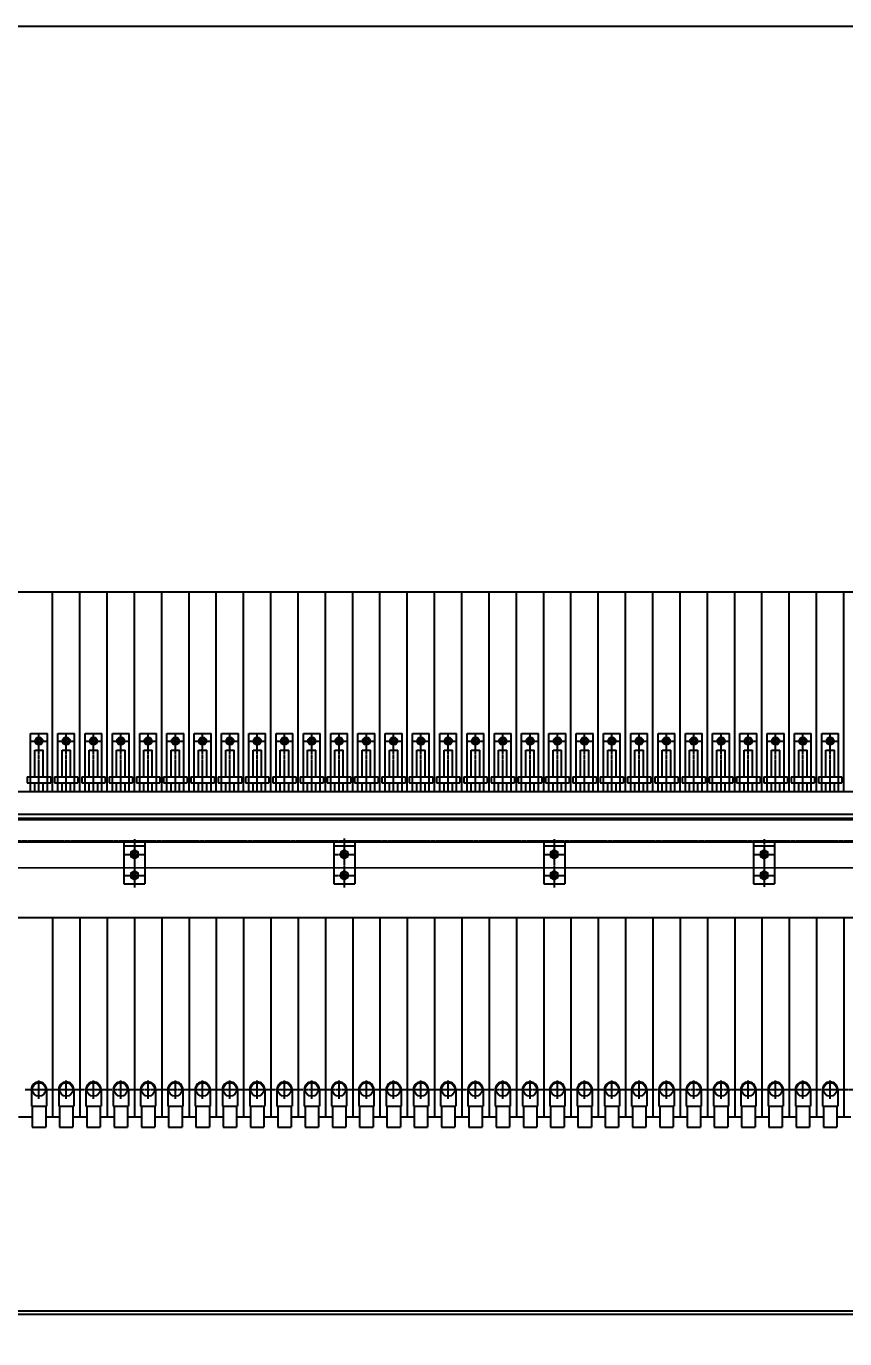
# Model space of a CAD drawing. Header units: millimetres. Extents: x 36943 to 66361, y 17600 to 38376.
# Drawn here: x 45721 to 47671, y 31693 to 34819 of the extents above; entities that cross this region are included whole.
import ezdxf

# ---------------------------------------------------------------- set-up
doc = ezdxf.new("R2010")
doc.units = ezdxf.units.MM
doc.header["$PDMODE"] = 34
doc.linetypes.add('JIS_08_11', pattern=[12.8, 11, -0.6, 0.6, -0.6])
doc.layers.get('0').update_dxf_attribs({"color": 2})
doc.layers.add('1', color=130, linetype='Continuous', lineweight=9)
doc.layers.add('2', color=1, linetype='JIS_08_11', lineweight=25)
doc.styles.get("Standard").update_dxf_attribs({"font": 'gbenor.shx', "bigfont": 'gbcbig.shx'})
doc.dimstyles.new('ISO-25-50', dxfattribs={"dimtxt": 120, "dimasz": 120, "dimexe": 100, "dimexo": 0, "dimgap": 15, "dimtad": 1, "dimdec": 0, "dimdsep": 46, "dimtxsty": 'Standard', "dimcen": 10, "dimadec": 0, "dimazin": 0, "dimtfac": 1, "dimtdec": 0, "dimtmove": 0, "dimatfit": 3, "dimldrblk": 'CLOSEDBLANK', "dimfxl": 1, "dimarcsym": 0})

# ---------------------------------------------------------------- blocks, each defined once
blk = doc.blocks.new('*D27')
at = {"layer": '1', "color": 0, "lineweight": -2}
for p, q in [((43118.8, 32862.9), (43118.8, 27088.3)), ((51583.8, 32674.4), (51583.8, 27088.3)), ((51463.8, 27188.3), (43238.8, 27188.3))]:
    blk.add_line(p, q, dxfattribs=at)
at = {"layer": '1', "color": 0}
for points in [[(43238.8, 27208.3), (43238.8, 27168.3), (43118.8, 27188.3)], [(51463.8, 27208.3), (51463.8, 27168.3), (51583.8, 27188.3)]]:
    blk.add_solid(points, dxfattribs=at)
at = {"layer": 'Defpoints', "color": 0}
for p in [(43118.8, 32862.9), (51583.8, 32674.4), (43118.8, 27188.3)]:
    blk.add_point(p, dxfattribs=at)
at = {"layer": '1', "color": 0, "lineweight": 9, "insert": (47351.3, 27263.3), "char_height": 120, "attachment_point": 5}
blk.add_mtext('8270', dxfattribs=at)
blk = doc.blocks.new('_ClosedBlank')
at = {"color": 0, "linetype": 'ByBlock', "lineweight": -2}
for p, q in [((-1, 0.167), (0, 0)), ((-1, 0.167), (-1, -0.167)), ((0, 0), (-1, -0.167))]:
    blk.add_line(p, q, dxfattribs=at)

msp = doc.modelspace()

# ---------------------------------------------------------------- linework, layer by layer
at = {"color": 2, "linetype": 'ByBlock', "lineweight": -2}
for p, q in [((41887.3, 34819.2), (53765.8, 34819.2)), ((43658.8, 33471.9), (49728.8, 33471.9)), ((45783.8, 32996.9), (45783.8, 33471.9)), ((45848.8, 32996.9), (45848.8, 33471.9)), ((45913.8, 32996.9), (45913.8, 33471.9)), ((45978.8, 32996.9), (45978.8, 33471.9)), ((46043.8, 32996.9), (46043.8, 33471.9)), ((46108.8, 32996.9), (46108.8, 33471.9)), ((46173.8, 32996.9), (46173.8, 33471.9)), ((46238.8, 32996.9), (46238.8, 33471.9)), ((46303.8, 32996.9), (46303.8, 33471.9)), ((46368.8, 32996.9), (46368.8, 33471.9)), ((46433.8, 32996.9), (46433.8, 33471.9)), ((46498.8, 32996.9), (46498.8, 33471.9)), ((46563.8, 32996.9), (46563.8, 33471.9)), ((46628.8, 32996.9), (46628.8, 33471.9)), ((46693.8, 32996.9), (46693.8, 33471.9)), ((46758.8, 32996.9), (46758.8, 33471.9)), ((46823.8, 32996.9), (46823.8, 33471.9)), ((46888.8, 32996.9), (46888.8, 33471.9)), ((46953.8, 32996.9), (46953.8, 33471.9)), ((47018.8, 32996.9), (47018.8, 33471.9)), ((47083.8, 32996.9), (47083.8, 33471.9)), ((47148.8, 32996.9), (47148.8, 33471.9)), ((47213.8, 32996.9), (47213.8, 33471.9)), ((47278.8, 32996.9), (47278.8, 33471.9)), ((47343.8, 32996.9), (47343.8, 33471.9)), ((47408.8, 32996.9), (47408.8, 33471.9)), ((47473.8, 32996.9), (47473.8, 33471.9)), ((47538.8, 32996.9), (47538.8, 33471.9)), ((47603.8, 32996.9), (47603.8, 33471.9)), ((47668.8, 32996.9), (47668.8, 33471.9)), ((45731.3, 33134.9), (45771.3, 33134.9)), ((45731.3, 32996.9), (45731.3, 33134.9)), ((45771.3, 32996.9), (45771.3, 33134.9)), ((45796.3, 33134.9), (45836.3, 33134.9)), ((45796.3, 32996.9), (45796.3, 33134.9)), ((45836.3, 32996.9), (45836.3, 33134.9)), ((45861.3, 33134.9), (45901.3, 33134.9)), ((45861.3, 32996.9), (45861.3, 33134.9)), ((45901.3, 32996.9), (45901.3, 33134.9)), ((45926.3, 33134.9), (45966.3, 33134.9)), ((45926.3, 32996.9), (45926.3, 33134.9)), ((45966.3, 32996.9), (45966.3, 33134.9)), ((45991.3, 33134.9), (46031.3, 33134.9)), ((45991.3, 32996.9), (45991.3, 33134.9)), ((46031.3, 32996.9), (46031.3, 33134.9)), ((46056.3, 33134.9), (46096.3, 33134.9)), ((46056.3, 32996.9), (46056.3, 33134.9)), ((46096.3, 32996.9), (46096.3, 33134.9)), ((46121.3, 33134.9), (46161.3, 33134.9)), ((46121.3, 32996.9), (46121.3, 33134.9)), ((46161.3, 32996.9), (46161.3, 33134.9)), ((46186.3, 33134.9), (46226.3, 33134.9)), ((46186.3, 32996.9), (46186.3, 33134.9)), ((46226.3, 32996.9), (46226.3, 33134.9)), ((46251.3, 33134.9), (46291.3, 33134.9)), ((46251.3, 32996.9), (46251.3, 33134.9)), ((46291.3, 32996.9), (46291.3, 33134.9)), ((46316.3, 33134.9), (46356.3, 33134.9)), ((46316.3, 32996.9), (46316.3, 33134.9)), ((46356.3, 32996.9), (46356.3, 33134.9)), ((46381.3, 33134.9), (46421.3, 33134.9)), ((46381.3, 32996.9), (46381.3, 33134.9)), ((46421.3, 32996.9), (46421.3, 33134.9)), ((46446.3, 33134.9), (46486.3, 33134.9)), ((46446.3, 32996.9), (46446.3, 33134.9)), ((46486.3, 32996.9), (46486.3, 33134.9)), ((46511.3, 33134.9), (46551.3, 33134.9)), ((46511.3, 32996.9), (46511.3, 33134.9)), ((46551.3, 32996.9), (46551.3, 33134.9)), ((46576.3, 33134.9), (46616.3, 33134.9)), ((46576.3, 32996.9), (46576.3, 33134.9)), ((46616.3, 32996.9), (46616.3, 33134.9)), ((46641.3, 33134.9), (46681.3, 33134.9)), ((46641.3, 32996.9), (46641.3, 33134.9)), ((46681.3, 32996.9), (46681.3, 33134.9)), ((46706.3, 33134.9), (46746.3, 33134.9)), ((46706.3, 32996.9), (46706.3, 33134.9)), ((46746.3, 32996.9), (46746.3, 33134.9)), ((46771.3, 33134.9), (46811.3, 33134.9)), ((46771.3, 32996.9), (46771.3, 33134.9)), ((46811.3, 32996.9), (46811.3, 33134.9)), ((46836.3, 33134.9), (46876.3, 33134.9)), ((46836.3, 32996.9), (46836.3, 33134.9)), ((46876.3, 32996.9), (46876.3, 33134.9)), ((46901.3, 33134.9), (46941.3, 33134.9)), ((46901.3, 32996.9), (46901.3, 33134.9)), ((46941.3, 32996.9), (46941.3, 33134.9)), ((46966.3, 33134.9), (47006.3, 33134.9)), ((46966.3, 32996.9), (46966.3, 33134.9)), ((47006.3, 32996.9), (47006.3, 33134.9)), ((47031.3, 33134.9), (47071.3, 33134.9)), ((47031.3, 32996.9), (47031.3, 33134.9)), ((47071.3, 32996.9), (47071.3, 33134.9)), ((47096.3, 33134.9), (47136.3, 33134.9)), ((47096.3, 32996.9), (47096.3, 33134.9)), ((47136.3, 32996.9), (47136.3, 33134.9)), ((47161.3, 33134.9), (47201.3, 33134.9)), ((47161.3, 32996.9), (47161.3, 33134.9)), ((47201.3, 32996.9), (47201.3, 33134.9)), ((47226.3, 33134.9), (47266.3, 33134.9)), ((47226.3, 32996.9), (47226.3, 33134.9)), ((47266.3, 32996.9), (47266.3, 33134.9)), ((47291.3, 33134.9), (47331.3, 33134.9)), ((47291.3, 32996.9), (47291.3, 33134.9)), ((47331.3, 32996.9), (47331.3, 33134.9)), ((47356.3, 33134.9), (47396.3, 33134.9)), ((47356.3, 32996.9), (47356.3, 33134.9)), ((47396.3, 32996.9), (47396.3, 33134.9)), ((47421.3, 33134.9), (47461.3, 33134.9)), ((47421.3, 32996.9), (47421.3, 33134.9)), ((47461.3, 32996.9), (47461.3, 33134.9)), ((47486.3, 33134.9), (47526.3, 33134.9)), ((47486.3, 32996.9), (47486.3, 33134.9)), ((47526.3, 32996.9), (47526.3, 33134.9)), ((47551.3, 33134.9), (47591.3, 33134.9)), ((47551.3, 32996.9), (47551.3, 33134.9)), ((47591.3, 32996.9), (47591.3, 33134.9)), ((47616.3, 33134.9), (47656.3, 33134.9)), ((47616.3, 32996.9), (47616.3, 33134.9)), ((47656.3, 32996.9), (47656.3, 33134.9)), ((45741.3, 33094.9), (45761.3, 33094.9)), ((45741.3, 33031.9), (45741.3, 33094.9)), ((45761.3, 33031.9), (45761.3, 33094.9)), ((45806.3, 33094.9), (45826.3, 33094.9)), ((45806.3, 33031.9), (45806.3, 33094.9)), ((45826.3, 33031.9), (45826.3, 33094.9)), ((45871.3, 33094.9), (45891.3, 33094.9)), ((45871.3, 33031.9), (45871.3, 33094.9)), ((45891.3, 33031.9), (45891.3, 33094.9)), ((45936.3, 33094.9), (45956.3, 33094.9)), ((45936.3, 33031.9), (45936.3, 33094.9)), ((45956.3, 33031.9), (45956.3, 33094.9)), ((46001.3, 33094.9), (46021.3, 33094.9)), ((46001.3, 33031.9), (46001.3, 33094.9)), ((46021.3, 33031.9), (46021.3, 33094.9)), ((46066.3, 33094.9), (46086.3, 33094.9)), ((46066.3, 33031.9), (46066.3, 33094.9)), ((46086.3, 33031.9), (46086.3, 33094.9)), ((46131.3, 33094.9), (46151.3, 33094.9)), ((46131.3, 33031.9), (46131.3, 33094.9)), ((46151.3, 33031.9), (46151.3, 33094.9)), ((46196.3, 33094.9), (46216.3, 33094.9)), ((46196.3, 33031.9), (46196.3, 33094.9)), ((46216.3, 33031.9), (46216.3, 33094.9)), ((46261.3, 33094.9), (46281.3, 33094.9)), ((46261.3, 33031.9), (46261.3, 33094.9)), ((46281.3, 33031.9), (46281.3, 33094.9)), ((46326.3, 33094.9), (46346.3, 33094.9)), ((46326.3, 33031.9), (46326.3, 33094.9)), ((46346.3, 33031.9), (46346.3, 33094.9)), ((46391.3, 33094.9), (46411.3, 33094.9)), ((46391.3, 33031.9), (46391.3, 33094.9)), ((46411.3, 33031.9), (46411.3, 33094.9)), ((46456.3, 33094.9), (46476.3, 33094.9)), ((46456.3, 33031.9), (46456.3, 33094.9)), ((46476.3, 33031.9), (46476.3, 33094.9)), ((46521.3, 33094.9), (46541.3, 33094.9)), ((46521.3, 33031.9), (46521.3, 33094.9)), ((46541.3, 33031.9), (46541.3, 33094.9)), ((46586.3, 33094.9), (46606.3, 33094.9)), ((46586.3, 33031.9), (46586.3, 33094.9)), ((46606.3, 33031.9), (46606.3, 33094.9)), ((46651.3, 33094.9), (46671.3, 33094.9)), ((46651.3, 33031.9), (46651.3, 33094.9)), ((46671.3, 33031.9), (46671.3, 33094.9)), ((46716.3, 33094.9), (46736.3, 33094.9)), ((46716.3, 33031.9), (46716.3, 33094.9)), ((46736.3, 33031.9), (46736.3, 33094.9)), ((46781.3, 33094.9), (46801.3, 33094.9)), ((46781.3, 33031.9), (46781.3, 33094.9)), ((46801.3, 33031.9), (46801.3, 33094.9)), ((46846.3, 33094.9), (46866.3, 33094.9)), ((46846.3, 33031.9), (46846.3, 33094.9)), ((46866.3, 33031.9), (46866.3, 33094.9)), ((46911.3, 33094.9), (46931.3, 33094.9)), ((46911.3, 33031.9), (46911.3, 33094.9)), ((46931.3, 33031.9), (46931.3, 33094.9)), ((46976.3, 33094.9), (46996.3, 33094.9)), ((46976.3, 33031.9), (46976.3, 33094.9)), ((46996.3, 33031.9), (46996.3, 33094.9)), ((47041.3, 33094.9), (47061.3, 33094.9)), ((47041.3, 33031.9), (47041.3, 33094.9)), ((47061.3, 33031.9), (47061.3, 33094.9)), ((47106.3, 33094.9), (47126.3, 33094.9)), ((47106.3, 33031.9), (47106.3, 33094.9)), ((47126.3, 33031.9), (47126.3, 33094.9)), ((47171.3, 33094.9), (47191.3, 33094.9)), ((47171.3, 33031.9), (47171.3, 33094.9)), ((47191.3, 33031.9), (47191.3, 33094.9)), ((47236.3, 33094.9), (47256.3, 33094.9)), ((47236.3, 33031.9), (47236.3, 33094.9)), ((47256.3, 33031.9), (47256.3, 33094.9)), ((47301.3, 33094.9), (47321.3, 33094.9)), ((47301.3, 33031.9), (47301.3, 33094.9)), ((47321.3, 33031.9), (47321.3, 33094.9)), ((47366.3, 33094.9), (47386.3, 33094.9)), ((47366.3, 33031.9), (47366.3, 33094.9)), ((47386.3, 33031.9), (47386.3, 33094.9)), ((47431.3, 33094.9), (47451.3, 33094.9)), ((47431.3, 33031.9), (47431.3, 33094.9)), ((47451.3, 33031.9), (47451.3, 33094.9)), ((47496.3, 33094.9), (47516.3, 33094.9)), ((47496.3, 33031.9), (47496.3, 33094.9)), ((47516.3, 33031.9), (47516.3, 33094.9)), ((47561.3, 33094.9), (47581.3, 33094.9)), ((47561.3, 33031.9), (47561.3, 33094.9)), ((47581.3, 33031.9), (47581.3, 33094.9)), ((47626.3, 33094.9), (47646.3, 33094.9)), ((47626.3, 33031.9), (47626.3, 33094.9)), ((47646.3, 33031.9), (47646.3, 33094.9)), ((45723.3, 33031.9), (45779.3, 33031.9)), ((45723.3, 33031.9), (45723.3, 33016.9)), ((45723.3, 33016.9), (45779.3, 33016.9)), ((45741.3, 32996.9), (45741.3, 33016.9)), ((45761.3, 32996.9), (45761.3, 33016.9)), ((45779.3, 33031.9), (45779.3, 33016.9)), ((45788.3, 33031.9), (45844.3, 33031.9)), ((45788.3, 33031.9), (45788.3, 33016.9)), ((45788.3, 33016.9), (45844.3, 33016.9)), ((45806.3, 32996.9), (45806.3, 33016.9)), ((45826.3, 32996.9), (45826.3, 33016.9)), ((45844.3, 33031.9), (45844.3, 33016.9)), ((45853.3, 33031.9), (45909.3, 33031.9)), ((45853.3, 33031.9), (45853.3, 33016.9)), ((45853.3, 33016.9), (45909.3, 33016.9)), ((45871.3, 32996.9), (45871.3, 33016.9)), ((45891.3, 32996.9), (45891.3, 33016.9)), ((45909.3, 33031.9), (45909.3, 33016.9)), ((45918.3, 33031.9), (45974.3, 33031.9)), ((45918.3, 33031.9), (45918.3, 33016.9)), ((45918.3, 33016.9), (45974.3, 33016.9)), ((45936.3, 32996.9), (45936.3, 33016.9)), ((45956.3, 32996.9), (45956.3, 33016.9)), ((45974.3, 33031.9), (45974.3, 33016.9)), ((45983.3, 33031.9), (46039.3, 33031.9)), ((45983.3, 33031.9), (45983.3, 33016.9)), ((45983.3, 33016.9), (46039.3, 33016.9)), ((46001.3, 32996.9), (46001.3, 33016.9)), ((46021.3, 32996.9), (46021.3, 33016.9)), ((46039.3, 33031.9), (46039.3, 33016.9)), ((46048.3, 33031.9), (46104.3, 33031.9)), ((46048.3, 33031.9), (46048.3, 33016.9)), ((46048.3, 33016.9), (46104.3, 33016.9)), ((46066.3, 32996.9), (46066.3, 33016.9)), ((46086.3, 32996.9), (46086.3, 33016.9)), ((46104.3, 33031.9), (46104.3, 33016.9)), ((46113.3, 33031.9), (46169.3, 33031.9)), ((46113.3, 33031.9), (46113.3, 33016.9)), ((46113.3, 33016.9), (46169.3, 33016.9)), ((46131.3, 32996.9), (46131.3, 33016.9)), ((46151.3, 32996.9), (46151.3, 33016.9)), ((46169.3, 33031.9), (46169.3, 33016.9)), ((46178.3, 33031.9), (46234.3, 33031.9)), ((46178.3, 33031.9), (46178.3, 33016.9)), ((46178.3, 33016.9), (46234.3, 33016.9)), ((46196.3, 32996.9), (46196.3, 33016.9)), ((46216.3, 32996.9), (46216.3, 33016.9)), ((46234.3, 33031.9), (46234.3, 33016.9)), ((46243.3, 33031.9), (46299.3, 33031.9)), ((46243.3, 33031.9), (46243.3, 33016.9)), ((46243.3, 33016.9), (46299.3, 33016.9)), ((46261.3, 32996.9), (46261.3, 33016.9)), ((46281.3, 32996.9), (46281.3, 33016.9)), ((46299.3, 33031.9), (46299.3, 33016.9)), ((46308.3, 33031.9), (46364.3, 33031.9)), ((46308.3, 33031.9), (46308.3, 33016.9)), ((46308.3, 33016.9), (46364.3, 33016.9)), ((46326.3, 32996.9), (46326.3, 33016.9)), ((46346.3, 32996.9), (46346.3, 33016.9)), ((46364.3, 33031.9), (46364.3, 33016.9)), ((46373.3, 33031.9), (46429.3, 33031.9)), ((46373.3, 33031.9), (46373.3, 33016.9)), ((46373.3, 33016.9), (46429.3, 33016.9)), ((46391.3, 32996.9), (46391.3, 33016.9)), ((46411.3, 32996.9), (46411.3, 33016.9)), ((46429.3, 33031.9), (46429.3, 33016.9)), ((46438.3, 33031.9), (46494.3, 33031.9)), ((46438.3, 33031.9), (46438.3, 33016.9)), ((46438.3, 33016.9), (46494.3, 33016.9)), ((46456.3, 32996.9), (46456.3, 33016.9)), ((46476.3, 32996.9), (46476.3, 33016.9)), ((46494.3, 33031.9), (46494.3, 33016.9)), ((46503.3, 33031.9), (46559.3, 33031.9)), ((46503.3, 33031.9), (46503.3, 33016.9)), ((46503.3, 33016.9), (46559.3, 33016.9)), ((46521.3, 32996.9), (46521.3, 33016.9)), ((46541.3, 32996.9), (46541.3, 33016.9)), ((46559.3, 33031.9), (46559.3, 33016.9)), ((46568.3, 33031.9), (46624.3, 33031.9)), ((46568.3, 33031.9), (46568.3, 33016.9)), ((46568.3, 33016.9), (46624.3, 33016.9)), ((46586.3, 32996.9), (46586.3, 33016.9)), ((46606.3, 32996.9), (46606.3, 33016.9)), ((46624.3, 33031.9), (46624.3, 33016.9)), ((46633.3, 33031.9), (46689.3, 33031.9)), ((46633.3, 33031.9), (46633.3, 33016.9)), ((46633.3, 33016.9), (46689.3, 33016.9)), ((46651.3, 32996.9), (46651.3, 33016.9)), ((46671.3, 32996.9), (46671.3, 33016.9)), ((46689.3, 33031.9), (46689.3, 33016.9)), ((46698.3, 33031.9), (46754.3, 33031.9)), ((46698.3, 33031.9), (46698.3, 33016.9)), ((46698.3, 33016.9), (46754.3, 33016.9)), ((46716.3, 32996.9), (46716.3, 33016.9)), ((46736.3, 32996.9), (46736.3, 33016.9)), ((46754.3, 33031.9), (46754.3, 33016.9)), ((46763.3, 33031.9), (46819.3, 33031.9)), ((46763.3, 33031.9), (46763.3, 33016.9)), ((46763.3, 33016.9), (46819.3, 33016.9)), ((46781.3, 32996.9), (46781.3, 33016.9)), ((46801.3, 32996.9), (46801.3, 33016.9)), ((46819.3, 33031.9), (46819.3, 33016.9)), ((46828.3, 33031.9), (46884.3, 33031.9)), ((46828.3, 33031.9), (46828.3, 33016.9)), ((46828.3, 33016.9), (46884.3, 33016.9)), ((46846.3, 32996.9), (46846.3, 33016.9)), ((46866.3, 32996.9), (46866.3, 33016.9)), ((46884.3, 33031.9), (46884.3, 33016.9)), ((46893.3, 33031.9), (46949.3, 33031.9)), ((46893.3, 33031.9), (46893.3, 33016.9)), ((46893.3, 33016.9), (46949.3, 33016.9)), ((46911.3, 32996.9), (46911.3, 33016.9)), ((46931.3, 32996.9), (46931.3, 33016.9)), ((46949.3, 33031.9), (46949.3, 33016.9)), ((46958.3, 33031.9), (47014.3, 33031.9)), ((46958.3, 33031.9), (46958.3, 33016.9)), ((46958.3, 33016.9), (47014.3, 33016.9)), ((46976.3, 32996.9), (46976.3, 33016.9)), ((46996.3, 32996.9), (46996.3, 33016.9)), ((47014.3, 33031.9), (47014.3, 33016.9)), ((47023.3, 33031.9), (47079.3, 33031.9)), ((47023.3, 33031.9), (47023.3, 33016.9)), ((47023.3, 33016.9), (47079.3, 33016.9)), ((47041.3, 32996.9), (47041.3, 33016.9)), ((47061.3, 32996.9), (47061.3, 33016.9)), ((47079.3, 33031.9), (47079.3, 33016.9)), ((47088.3, 33031.9), (47144.3, 33031.9)), ((47088.3, 33031.9), (47088.3, 33016.9)), ((47088.3, 33016.9), (47144.3, 33016.9)), ((47106.3, 32996.9), (47106.3, 33016.9)), ((47126.3, 32996.9), (47126.3, 33016.9)), ((47144.3, 33031.9), (47144.3, 33016.9)), ((47153.3, 33031.9), (47209.3, 33031.9)), ((47153.3, 33031.9), (47153.3, 33016.9)), ((47153.3, 33016.9), (47209.3, 33016.9)), ((47171.3, 32996.9), (47171.3, 33016.9)), ((47191.3, 32996.9), (47191.3, 33016.9)), ((47209.3, 33031.9), (47209.3, 33016.9)), ((47218.3, 33031.9), (47274.3, 33031.9)), ((47218.3, 33031.9), (47218.3, 33016.9)), ((47218.3, 33016.9), (47274.3, 33016.9)), ((47236.3, 32996.9), (47236.3, 33016.9)), ((47256.3, 32996.9), (47256.3, 33016.9)), ((47274.3, 33031.9), (47274.3, 33016.9)), ((47283.3, 33031.9), (47339.3, 33031.9)), ((47283.3, 33031.9), (47283.3, 33016.9)), ((47283.3, 33016.9), (47339.3, 33016.9)), ((47301.3, 32996.9), (47301.3, 33016.9)), ((47321.3, 32996.9), (47321.3, 33016.9)), ((47339.3, 33031.9), (47339.3, 33016.9)), ((47348.3, 33031.9), (47404.3, 33031.9)), ((47348.3, 33031.9), (47348.3, 33016.9)), ((47348.3, 33016.9), (47404.3, 33016.9)), ((47366.3, 32996.9), (47366.3, 33016.9)), ((47386.3, 32996.9), (47386.3, 33016.9)), ((47404.3, 33031.9), (47404.3, 33016.9)), ((47413.3, 33031.9), (47469.3, 33031.9)), ((47413.3, 33031.9), (47413.3, 33016.9)), ((47413.3, 33016.9), (47469.3, 33016.9)), ((47431.3, 32996.9), (47431.3, 33016.9)), ((47451.3, 32996.9), (47451.3, 33016.9)), ((47469.3, 33031.9), (47469.3, 33016.9)), ((47478.3, 33031.9), (47534.3, 33031.9)), ((47478.3, 33031.9), (47478.3, 33016.9)), ((47478.3, 33016.9), (47534.3, 33016.9)), ((47496.3, 32996.9), (47496.3, 33016.9)), ((47516.3, 32996.9), (47516.3, 33016.9)), ((47534.3, 33031.9), (47534.3, 33016.9)), ((47543.3, 33031.9), (47599.3, 33031.9)), ((47543.3, 33031.9), (47543.3, 33016.9)), ((47543.3, 33016.9), (47599.3, 33016.9)), ((47561.3, 32996.9), (47561.3, 33016.9)), ((47581.3, 32996.9), (47581.3, 33016.9)), ((47599.3, 33031.9), (47599.3, 33016.9)), ((47608.3, 33031.9), (47664.3, 33031.9)), ((47608.3, 33031.9), (47608.3, 33016.9)), ((47608.3, 33016.9), (47664.3, 33016.9)), ((47626.3, 32996.9), (47626.3, 33016.9)), ((47646.3, 32996.9), (47646.3, 33016.9)), ((47664.3, 33031.9), (47664.3, 33016.9)), ((43638.8, 32996.9), (50440.5, 32996.9)), ((50203.1, 32940.9), (43253.8, 32942.9)), ((43453.8, 32932.9), (50178.6, 32932.9)), ((44623.8, 32929.9), (50180.4, 32929.9)), ((43453.8, 32876.9), (50573.8, 32876.9)), ((45953.8, 32876.9), (45953.8, 32776.9)), ((45953.8, 32876.9), (46003.8, 32876.9)), ((45953.8, 32866.9), (46003.8, 32866.9)), ((46003.8, 32876.9), (46003.8, 32776.9)), ((46453.8, 32876.9), (46453.8, 32776.9)), ((46453.8, 32876.9), (46503.8, 32876.9)), ((46453.8, 32866.9), (46503.8, 32866.9)), ((46503.8, 32876.9), (46503.8, 32776.9)), ((46953.8, 32876.9), (46953.8, 32776.9)), ((46953.8, 32876.9), (47003.8, 32876.9)), ((46953.8, 32866.9), (47003.8, 32866.9)), ((47003.8, 32876.9), (47003.8, 32776.9)), ((47453.8, 32876.9), (47453.8, 32776.9)), ((47453.8, 32876.9), (47503.8, 32876.9)), ((47453.8, 32866.9), (47503.8, 32866.9)), ((47503.8, 32876.9), (47503.8, 32776.9)), ((50888.8, 32813), (43253.8, 32816)), ((45953.8, 32776.9), (46003.8, 32776.9)), ((46453.8, 32776.9), (46503.8, 32776.9)), ((46953.8, 32776.9), (47003.8, 32776.9)), ((47453.8, 32776.9), (47503.8, 32776.9)), ((43358.8, 32696.9), (51188.8, 32696.9)), ((45783.8, 32696.9), (45783.8, 32221.9)), ((45848.8, 32696.9), (45848.8, 32221.9)), ((45913.8, 32696.9), (45913.8, 32221.9)), ((45978.8, 32696.9), (45978.8, 32221.9)), ((46043.8, 32696.9), (46043.8, 32221.9)), ((46108.8, 32696.9), (46108.8, 32221.9)), ((46173.8, 32696.9), (46173.8, 32221.9)), ((46238.8, 32696.9), (46238.8, 32221.9)), ((46303.8, 32696.9), (46303.8, 32221.9)), ((46368.8, 32696.9), (46368.8, 32221.9)), ((46433.8, 32696.9), (46433.8, 32221.9)), ((46498.8, 32696.9), (46498.8, 32221.9)), ((46563.8, 32696.9), (46563.8, 32221.9)), ((46628.8, 32696.9), (46628.8, 32221.9)), ((46693.8, 32696.9), (46693.8, 32221.9)), ((46758.8, 32696.9), (46758.8, 32221.9)), ((46823.8, 32696.9), (46823.8, 32221.9)), ((46888.8, 32696.9), (46888.8, 32221.9)), ((46953.8, 32696.9), (46953.8, 32221.9)), ((47018.8, 32696.9), (47018.8, 32221.9)), ((47083.8, 32696.9), (47083.8, 32221.9)), ((47148.8, 32696.9), (47148.8, 32221.9)), ((47213.8, 32696.9), (47213.8, 32221.9)), ((47278.8, 32696.9), (47278.8, 32221.9)), ((47343.8, 32696.9), (47343.8, 32221.9)), ((47408.8, 32696.9), (47408.8, 32221.9)), ((47473.8, 32696.9), (47473.8, 32221.9)), ((47538.8, 32696.9), (47538.8, 32221.9)), ((47603.8, 32696.9), (47603.8, 32221.9)), ((47668.8, 32696.9), (47668.8, 32221.9)), ((45733.3, 32286.9), (45733.3, 32246.9)), ((45733.3, 32286.9), (45733.3, 32246.9)), ((45769.3, 32286.9), (45769.3, 32246.9)), ((45769.3, 32286.9), (45769.3, 32246.9)), ((45798.3, 32286.9), (45798.3, 32246.9)), ((45798.3, 32286.9), (45798.3, 32246.9)), ((45834.3, 32286.9), (45834.3, 32246.9)), ((45834.3, 32286.9), (45834.3, 32246.9)), ((45863.3, 32286.9), (45863.3, 32246.9)), ((45899.3, 32286.9), (45899.3, 32246.9)), ((45928.3, 32286.9), (45928.3, 32246.9)), ((45964.3, 32286.9), (45964.3, 32246.9)), ((45993.3, 32286.9), (45993.3, 32246.9)), ((46029.3, 32286.9), (46029.3, 32246.9)), ((46058.3, 32286.9), (46058.3, 32246.9)), ((46094.3, 32286.9), (46094.3, 32246.9)), ((46123.3, 32286.9), (46123.3, 32246.9)), ((46159.3, 32286.9), (46159.3, 32246.9)), ((46188.3, 32286.9), (46188.3, 32246.9)), ((46224.3, 32286.9), (46224.3, 32246.9)), ((46253.3, 32286.9), (46253.3, 32246.9)), ((46289.3, 32286.9), (46289.3, 32246.9)), ((46318.3, 32286.9), (46318.3, 32246.9)), ((46318.3, 32286.9), (46318.3, 32246.9)), ((46354.3, 32286.9), (46354.3, 32246.9)), ((46354.3, 32286.9), (46354.3, 32246.9)), ((46383.3, 32286.9), (46383.3, 32246.9)), ((46383.3, 32286.9), (46383.3, 32246.9)), ((46419.3, 32286.9), (46419.3, 32246.9)), ((46419.3, 32286.9), (46419.3, 32246.9)), ((46448.3, 32286.9), (46448.3, 32246.9)), ((46484.3, 32286.9), (46484.3, 32246.9)), ((46513.3, 32286.9), (46513.3, 32246.9)), ((46549.3, 32286.9), (46549.3, 32246.9)), ((46578.3, 32286.9), (46578.3, 32246.9)), ((46614.3, 32286.9), (46614.3, 32246.9)), ((46643.3, 32286.9), (46643.3, 32246.9)), ((46679.3, 32286.9), (46679.3, 32246.9)), ((46708.3, 32286.9), (46708.3, 32246.9)), ((46744.3, 32286.9), (46744.3, 32246.9)), ((46773.3, 32286.9), (46773.3, 32246.9)), ((46809.3, 32286.9), (46809.3, 32246.9)), ((46838.3, 32286.9), (46838.3, 32246.9)), ((46874.3, 32286.9), (46874.3, 32246.9)), ((46903.3, 32286.9), (46903.3, 32246.9)), ((46903.3, 32286.9), (46903.3, 32246.9)), ((46939.3, 32286.9), (46939.3, 32246.9)), ((46939.3, 32286.9), (46939.3, 32246.9)), ((46968.3, 32286.9), (46968.3, 32246.9)), ((46968.3, 32286.9), (46968.3, 32246.9)), ((47004.3, 32286.9), (47004.3, 32246.9)), ((47004.3, 32286.9), (47004.3, 32246.9)), ((47033.3, 32286.9), (47033.3, 32246.9)), ((47069.3, 32286.9), (47069.3, 32246.9)), ((47098.3, 32286.9), (47098.3, 32246.9)), ((47134.3, 32286.9), (47134.3, 32246.9)), ((47163.3, 32286.9), (47163.3, 32246.9)), ((47199.3, 32286.9), (47199.3, 32246.9)), ((47228.3, 32286.9), (47228.3, 32246.9)), ((47264.3, 32286.9), (47264.3, 32246.9)), ((47293.3, 32286.9), (47293.3, 32246.9)), ((47329.3, 32286.9), (47329.3, 32246.9)), ((47358.3, 32286.9), (47358.3, 32246.9)), ((47394.3, 32286.9), (47394.3, 32246.9)), ((47423.3, 32286.9), (47423.3, 32246.9)), ((47459.3, 32286.9), (47459.3, 32246.9)), ((47488.3, 32286.9), (47488.3, 32246.9)), ((47488.3, 32286.9), (47488.3, 32246.9)), ((47524.3, 32286.9), (47524.3, 32246.9)), ((47524.3, 32286.9), (47524.3, 32246.9)), ((47553.3, 32286.9), (47553.3, 32246.9)), ((47553.3, 32286.9), (47553.3, 32246.9)), ((47589.3, 32286.9), (47589.3, 32246.9)), ((47589.3, 32286.9), (47589.3, 32246.9)), ((47618.3, 32286.9), (47618.3, 32246.9)), ((47654.3, 32286.9), (47654.3, 32246.9)), ((45733.3, 32246.9), (45769.3, 32246.9)), ((45733.3, 32246.9), (45769.3, 32246.9)), ((45735.3, 32246.9), (45735.3, 32196.9)), ((45735.3, 32246.9), (45735.3, 32196.9)), ((45767.3, 32246.9), (45767.3, 32196.9)), ((45767.3, 32246.9), (45767.3, 32196.9)), ((45798.3, 32246.9), (45834.3, 32246.9)), ((45798.3, 32246.9), (45834.3, 32246.9)), ((45800.3, 32246.9), (45800.3, 32196.9)), ((45800.3, 32246.9), (45800.3, 32196.9)), ((45832.3, 32246.9), (45832.3, 32196.9)), ((45832.3, 32246.9), (45832.3, 32196.9)), ((45863.3, 32246.9), (45899.3, 32246.9)), ((45865.3, 32246.9), (45865.3, 32196.9)), ((45897.3, 32246.9), (45897.3, 32196.9)), ((45928.3, 32246.9), (45964.3, 32246.9)), ((45930.3, 32246.9), (45930.3, 32196.9)), ((45962.3, 32246.9), (45962.3, 32196.9)), ((45993.3, 32246.9), (46029.3, 32246.9)), ((45995.3, 32246.9), (45995.3, 32196.9)), ((46027.3, 32246.9), (46027.3, 32196.9)), ((46058.3, 32246.9), (46094.3, 32246.9)), ((46060.3, 32246.9), (46060.3, 32196.9)), ((46092.3, 32246.9), (46092.3, 32196.9)), ((46123.3, 32246.9), (46159.3, 32246.9)), ((46125.3, 32246.9), (46125.3, 32196.9)), ((46157.3, 32246.9), (46157.3, 32196.9)), ((46188.3, 32246.9), (46224.3, 32246.9)), ((46190.3, 32246.9), (46190.3, 32196.9)), ((46222.3, 32246.9), (46222.3, 32196.9)), ((46253.3, 32246.9), (46289.3, 32246.9)), ((46255.3, 32246.9), (46255.3, 32196.9)), ((46287.3, 32246.9), (46287.3, 32196.9)), ((46318.3, 32246.9), (46354.3, 32246.9)), ((46318.3, 32246.9), (46354.3, 32246.9)), ((46320.3, 32246.9), (46320.3, 32196.9)), ((46320.3, 32246.9), (46320.3, 32196.9)), ((46352.3, 32246.9), (46352.3, 32196.9)), ((46352.3, 32246.9), (46352.3, 32196.9)), ((46383.3, 32246.9), (46419.3, 32246.9)), ((46383.3, 32246.9), (46419.3, 32246.9)), ((46385.3, 32246.9), (46385.3, 32196.9)), ((46385.3, 32246.9), (46385.3, 32196.9)), ((46417.3, 32246.9), (46417.3, 32196.9)), ((46417.3, 32246.9), (46417.3, 32196.9)), ((46448.3, 32246.9), (46484.3, 32246.9)), ((46450.3, 32246.9), (46450.3, 32196.9)), ((46482.3, 32246.9), (46482.3, 32196.9)), ((46513.3, 32246.9), (46549.3, 32246.9)), ((46515.3, 32246.9), (46515.3, 32196.9)), ((46547.3, 32246.9), (46547.3, 32196.9)), ((46578.3, 32246.9), (46614.3, 32246.9)), ((46580.3, 32246.9), (46580.3, 32196.9)), ((46612.3, 32246.9), (46612.3, 32196.9)), ((46643.3, 32246.9), (46679.3, 32246.9)), ((46645.3, 32246.9), (46645.3, 32196.9)), ((46677.3, 32246.9), (46677.3, 32196.9)), ((46708.3, 32246.9), (46744.3, 32246.9)), ((46710.3, 32246.9), (46710.3, 32196.9)), ((46742.3, 32246.9), (46742.3, 32196.9)), ((46773.3, 32246.9), (46809.3, 32246.9)), ((46775.3, 32246.9), (46775.3, 32196.9)), ((46807.3, 32246.9), (46807.3, 32196.9)), ((46838.3, 32246.9), (46874.3, 32246.9)), ((46840.3, 32246.9), (46840.3, 32196.9)), ((46872.3, 32246.9), (46872.3, 32196.9)), ((46903.3, 32246.9), (46939.3, 32246.9)), ((46903.3, 32246.9), (46939.3, 32246.9)), ((46905.3, 32246.9), (46905.3, 32196.9)), ((46905.3, 32246.9), (46905.3, 32196.9)), ((46937.3, 32246.9), (46937.3, 32196.9)), ((46937.3, 32246.9), (46937.3, 32196.9)), ((46968.3, 32246.9), (47004.3, 32246.9)), ((46968.3, 32246.9), (47004.3, 32246.9)), ((46970.3, 32246.9), (46970.3, 32196.9)), ((46970.3, 32246.9), (46970.3, 32196.9)), ((47002.3, 32246.9), (47002.3, 32196.9)), ((47002.3, 32246.9), (47002.3, 32196.9)), ((47033.3, 32246.9), (47069.3, 32246.9)), ((47035.3, 32246.9), (47035.3, 32196.9)), ((47067.3, 32246.9), (47067.3, 32196.9)), ((47098.3, 32246.9), (47134.3, 32246.9)), ((47100.3, 32246.9), (47100.3, 32196.9)), ((47132.3, 32246.9), (47132.3, 32196.9)), ((47163.3, 32246.9), (47199.3, 32246.9)), ((47165.3, 32246.9), (47165.3, 32196.9)), ((47197.3, 32246.9), (47197.3, 32196.9)), ((47228.3, 32246.9), (47264.3, 32246.9)), ((47230.3, 32246.9), (47230.3, 32196.9)), ((47262.3, 32246.9), (47262.3, 32196.9)), ((47293.3, 32246.9), (47329.3, 32246.9)), ((47295.3, 32246.9), (47295.3, 32196.9)), ((47327.3, 32246.9), (47327.3, 32196.9)), ((47358.3, 32246.9), (47394.3, 32246.9)), ((47360.3, 32246.9), (47360.3, 32196.9)), ((47392.3, 32246.9), (47392.3, 32196.9)), ((47423.3, 32246.9), (47459.3, 32246.9)), ((47425.3, 32246.9), (47425.3, 32196.9)), ((47457.3, 32246.9), (47457.3, 32196.9)), ((47488.3, 32246.9), (47524.3, 32246.9)), ((47488.3, 32246.9), (47524.3, 32246.9)), ((47490.3, 32246.9), (47490.3, 32196.9)), ((47490.3, 32246.9), (47490.3, 32196.9)), ((47522.3, 32246.9), (47522.3, 32196.9)), ((47522.3, 32246.9), (47522.3, 32196.9)), ((47553.3, 32246.9), (47589.3, 32246.9)), ((47553.3, 32246.9), (47589.3, 32246.9)), ((47555.3, 32246.9), (47555.3, 32196.9)), ((47555.3, 32246.9), (47555.3, 32196.9)), ((47587.3, 32246.9), (47587.3, 32196.9)), ((47587.3, 32246.9), (47587.3, 32196.9)), ((47618.3, 32246.9), (47654.3, 32246.9)), ((47620.3, 32246.9), (47620.3, 32196.9)), ((47652.3, 32246.9), (47652.3, 32196.9)), ((45702.3, 32221.9), (45735.3, 32221.9)), ((45735.3, 32196.9), (45767.3, 32196.9)), ((45735.3, 32196.9), (45767.3, 32196.9)), ((45767.3, 32221.9), (45800.3, 32221.9)), ((45800.3, 32196.9), (45832.3, 32196.9)), ((45800.3, 32196.9), (45832.3, 32196.9)), ((45832.3, 32221.9), (45865.3, 32221.9)), ((45865.3, 32196.9), (45897.3, 32196.9)), ((45897.3, 32221.9), (45930.3, 32221.9)), ((45930.3, 32196.9), (45962.3, 32196.9)), ((45962.3, 32221.9), (45995.3, 32221.9)), ((45995.3, 32196.9), (46027.3, 32196.9)), ((46027.3, 32221.9), (46060.3, 32221.9)), ((46060.3, 32196.9), (46092.3, 32196.9)), ((46092.3, 32221.9), (46125.3, 32221.9)), ((46125.3, 32196.9), (46157.3, 32196.9)), ((46157.3, 32221.9), (46190.3, 32221.9)), ((46190.3, 32196.9), (46222.3, 32196.9)), ((46222.3, 32221.9), (46255.3, 32221.9)), ((46255.3, 32196.9), (46287.3, 32196.9)), ((46287.3, 32221.9), (46320.3, 32221.9)), ((46320.3, 32196.9), (46352.3, 32196.9)), ((46320.3, 32196.9), (46352.3, 32196.9)), ((46352.3, 32221.9), (46385.3, 32221.9)), ((46385.3, 32196.9), (46417.3, 32196.9)), ((46385.3, 32196.9), (46417.3, 32196.9)), ((46417.3, 32221.9), (46450.3, 32221.9)), ((46450.3, 32196.9), (46482.3, 32196.9)), ((46482.3, 32221.9), (46515.3, 32221.9)), ((46515.3, 32196.9), (46547.3, 32196.9)), ((46547.3, 32221.9), (46580.3, 32221.9)), ((46580.3, 32196.9), (46612.3, 32196.9)), ((46612.3, 32221.9), (46645.3, 32221.9)), ((46645.3, 32196.9), (46677.3, 32196.9)), ((46677.3, 32221.9), (46710.3, 32221.9)), ((46710.3, 32196.9), (46742.3, 32196.9)), ((46742.3, 32221.9), (46775.3, 32221.9)), ((46775.3, 32196.9), (46807.3, 32196.9)), ((46807.3, 32221.9), (46840.3, 32221.9)), ((46840.3, 32196.9), (46872.3, 32196.9)), ((46872.3, 32221.9), (46905.3, 32221.9)), ((46905.3, 32196.9), (46937.3, 32196.9)), ((46905.3, 32196.9), (46937.3, 32196.9)), ((46937.3, 32221.9), (46970.3, 32221.9)), ((46970.3, 32196.9), (47002.3, 32196.9)), ((46970.3, 32196.9), (47002.3, 32196.9)), ((47002.3, 32221.9), (47035.3, 32221.9)), ((47035.3, 32196.9), (47067.3, 32196.9)), ((47067.3, 32221.9), (47100.3, 32221.9)), ((47100.3, 32196.9), (47132.3, 32196.9)), ((47132.3, 32221.9), (47165.3, 32221.9)), ((47165.3, 32196.9), (47197.3, 32196.9)), ((47197.3, 32221.9), (47230.3, 32221.9)), ((47230.3, 32196.9), (47262.3, 32196.9)), ((47262.3, 32221.9), (47295.3, 32221.9)), ((47295.3, 32196.9), (47327.3, 32196.9)), ((47327.3, 32221.9), (47360.3, 32221.9)), ((47360.3, 32196.9), (47392.3, 32196.9)), ((47392.3, 32221.9), (47425.3, 32221.9)), ((47425.3, 32196.9), (47457.3, 32196.9)), ((47457.3, 32221.9), (47490.3, 32221.9)), ((47490.3, 32196.9), (47522.3, 32196.9)), ((47490.3, 32196.9), (47522.3, 32196.9)), ((47522.3, 32221.9), (47555.3, 32221.9)), ((47555.3, 32196.9), (47587.3, 32196.9)), ((47555.3, 32196.9), (47587.3, 32196.9)), ((47587.3, 32221.9), (47620.3, 32221.9)), ((47620.3, 32196.9), (47652.3, 32196.9)), ((47652.3, 32221.9), (47685.3, 32221.9)), ((53765.8, 31759.2), (41887.3, 31759.2)), ((53765.8, 31751.2), (41887.3, 31751.2))]:
    msp.add_line(p, q, dxfattribs=at)
for points in [[(45751.3, 33123.4), (45745.6, 33120.2), (45745.6, 33113.7), (45751.3, 33110.4), (45756.9, 33113.7), (45756.9, 33120.2)], [(45816.3, 33123.4), (45810.6, 33120.2), (45810.6, 33113.7), (45816.3, 33110.4), (45821.9, 33113.7), (45821.9, 33120.2)], [(45881.3, 33123.4), (45875.6, 33120.2), (45875.6, 33113.7), (45881.3, 33110.4), (45886.9, 33113.7), (45886.9, 33120.2)], [(45946.3, 33123.4), (45940.6, 33120.2), (45940.6, 33113.7), (45946.3, 33110.4), (45951.9, 33113.7), (45951.9, 33120.2)], [(46011.3, 33123.4), (46005.6, 33120.2), (46005.6, 33113.7), (46011.3, 33110.4), (46016.9, 33113.7), (46016.9, 33120.2)], [(46076.3, 33123.4), (46070.6, 33120.2), (46070.6, 33113.7), (46076.3, 33110.4), (46081.9, 33113.7), (46081.9, 33120.2)], [(46141.3, 33123.4), (46135.6, 33120.2), (46135.6, 33113.7), (46141.3, 33110.4), (46146.9, 33113.7), (46146.9, 33120.2)], [(46206.3, 33123.4), (46200.6, 33120.2), (46200.6, 33113.7), (46206.3, 33110.4), (46211.9, 33113.7), (46211.9, 33120.2)], [(46271.3, 33123.4), (46265.6, 33120.2), (46265.6, 33113.7), (46271.3, 33110.4), (46276.9, 33113.7), (46276.9, 33120.2)], [(46336.3, 33123.4), (46330.6, 33120.2), (46330.6, 33113.7), (46336.3, 33110.4), (46341.9, 33113.7), (46341.9, 33120.2)], [(46401.3, 33123.4), (46395.6, 33120.2), (46395.6, 33113.7), (46401.3, 33110.4), (46406.9, 33113.7), (46406.9, 33120.2)], [(46466.3, 33123.4), (46460.6, 33120.2), (46460.6, 33113.7), (46466.3, 33110.4), (46471.9, 33113.7), (46471.9, 33120.2)], [(46531.3, 33123.4), (46525.6, 33120.2), (46525.6, 33113.7), (46531.3, 33110.4), (46536.9, 33113.7), (46536.9, 33120.2)], [(46596.3, 33123.4), (46590.6, 33120.2), (46590.6, 33113.7), (46596.3, 33110.4), (46601.9, 33113.7), (46601.9, 33120.2)], [(46661.3, 33123.4), (46655.6, 33120.2), (46655.6, 33113.7), (46661.3, 33110.4), (46666.9, 33113.7), (46666.9, 33120.2)], [(46726.3, 33123.4), (46720.6, 33120.2), (46720.6, 33113.7), (46726.3, 33110.4), (46731.9, 33113.7), (46731.9, 33120.2)], [(46791.3, 33123.4), (46785.6, 33120.2), (46785.6, 33113.7), (46791.3, 33110.4), (46796.9, 33113.7), (46796.9, 33120.2)], [(46856.3, 33123.4), (46850.6, 33120.2), (46850.6, 33113.7), (46856.3, 33110.4), (46861.9, 33113.7), (46861.9, 33120.2)], [(46921.3, 33123.4), (46915.6, 33120.2), (46915.6, 33113.7), (46921.3, 33110.4), (46926.9, 33113.7), (46926.9, 33120.2)], [(46986.3, 33123.4), (46980.6, 33120.2), (46980.6, 33113.7), (46986.3, 33110.4), (46991.9, 33113.7), (46991.9, 33120.2)], [(47051.3, 33123.4), (47045.6, 33120.2), (47045.6, 33113.7), (47051.3, 33110.4), (47056.9, 33113.7), (47056.9, 33120.2)], [(47116.3, 33123.4), (47110.6, 33120.2), (47110.6, 33113.7), (47116.3, 33110.4), (47121.9, 33113.7), (47121.9, 33120.2)], [(47181.3, 33123.4), (47175.6, 33120.2), (47175.6, 33113.7), (47181.3, 33110.4), (47186.9, 33113.7), (47186.9, 33120.2)], [(47246.3, 33123.4), (47240.6, 33120.2), (47240.6, 33113.7), (47246.3, 33110.4), (47251.9, 33113.7), (47251.9, 33120.2)], [(47311.3, 33123.4), (47305.6, 33120.2), (47305.6, 33113.7), (47311.3, 33110.4), (47316.9, 33113.7), (47316.9, 33120.2)], [(47376.3, 33123.4), (47370.6, 33120.2), (47370.6, 33113.7), (47376.3, 33110.4), (47381.9, 33113.7), (47381.9, 33120.2)], [(47441.3, 33123.4), (47435.6, 33120.2), (47435.6, 33113.7), (47441.3, 33110.4), (47446.9, 33113.7), (47446.9, 33120.2)], [(47506.3, 33123.4), (47500.6, 33120.2), (47500.6, 33113.7), (47506.3, 33110.4), (47511.9, 33113.7), (47511.9, 33120.2)], [(47571.3, 33123.4), (47565.6, 33120.2), (47565.6, 33113.7), (47571.3, 33110.4), (47576.9, 33113.7), (47576.9, 33120.2)], [(47636.3, 33123.4), (47630.6, 33120.2), (47630.6, 33113.7), (47636.3, 33110.4), (47641.9, 33113.7), (47641.9, 33120.2)], [(45978.8, 32856.9), (45970.1, 32851.9), (45970.1, 32841.9), (45978.8, 32836.9), (45987.4, 32841.9), (45987.4, 32851.9)], [(46478.8, 32856.9), (46470.1, 32851.9), (46470.1, 32841.9), (46478.8, 32836.9), (46487.4, 32841.9), (46487.4, 32851.9)], [(46978.8, 32856.9), (46970.1, 32851.9), (46970.1, 32841.9), (46978.8, 32836.9), (46987.4, 32841.9), (46987.4, 32851.9)], [(47478.8, 32856.9), (47470.1, 32851.9), (47470.1, 32841.9), (47478.8, 32836.9), (47487.4, 32841.9), (47487.4, 32851.9)], [(45978.8, 32806.9), (45970.1, 32801.9), (45970.1, 32791.9), (45978.8, 32786.9), (45987.4, 32791.9), (45987.4, 32801.9)], [(46478.8, 32806.9), (46470.1, 32801.9), (46470.1, 32791.9), (46478.8, 32786.9), (46487.4, 32791.9), (46487.4, 32801.9)], [(46978.8, 32806.9), (46970.1, 32801.9), (46970.1, 32791.9), (46978.8, 32786.9), (46987.4, 32791.9), (46987.4, 32801.9)], [(47478.8, 32806.9), (47470.1, 32801.9), (47470.1, 32791.9), (47478.8, 32786.9), (47487.4, 32791.9), (47487.4, 32801.9)]]:
    msp.add_lwpolyline(points, close=True, dxfattribs=at)
for centre, radius in [((45751.3, 33116.9), 9), ((45751.3, 33116.9), 7.97), ((45751.3, 33116.9), 5.63), ((45816.3, 33116.9), 9), ((45816.3, 33116.9), 7.97), ((45816.3, 33116.9), 5.63), ((45881.3, 33116.9), 9), ((45881.3, 33116.9), 7.97), ((45881.3, 33116.9), 5.63), ((45946.3, 33116.9), 9), ((45946.3, 33116.9), 7.97), ((45946.3, 33116.9), 5.63), ((46011.3, 33116.9), 9), ((46011.3, 33116.9), 7.97), ((46011.3, 33116.9), 5.63), ((46076.3, 33116.9), 9), ((46076.3, 33116.9), 7.97), ((46076.3, 33116.9), 5.63), ((46141.3, 33116.9), 9), ((46141.3, 33116.9), 7.97), ((46141.3, 33116.9), 5.63), ((46206.3, 33116.9), 9), ((46206.3, 33116.9), 7.97), ((46206.3, 33116.9), 5.63), ((46271.3, 33116.9), 9), ((46271.3, 33116.9), 7.97), ((46271.3, 33116.9), 5.63), ((46336.3, 33116.9), 9), ((46336.3, 33116.9), 7.97), ((46336.3, 33116.9), 5.63), ((46401.3, 33116.9), 9), ((46401.3, 33116.9), 7.97), ((46401.3, 33116.9), 5.63), ((46466.3, 33116.9), 9), ((46466.3, 33116.9), 7.97), ((46466.3, 33116.9), 5.63), ((46531.3, 33116.9), 9), ((46531.3, 33116.9), 7.97), ((46531.3, 33116.9), 5.63), ((46596.3, 33116.9), 9), ((46596.3, 33116.9), 7.97), ((46596.3, 33116.9), 5.63), ((46661.3, 33116.9), 9), ((46661.3, 33116.9), 7.97), ((46661.3, 33116.9), 5.63), ((46726.3, 33116.9), 9), ((46726.3, 33116.9), 7.97), ((46726.3, 33116.9), 5.63), ((46791.3, 33116.9), 9), ((46791.3, 33116.9), 7.97), ((46791.3, 33116.9), 5.63), ((46856.3, 33116.9), 9), ((46856.3, 33116.9), 7.97), ((46856.3, 33116.9), 5.63), ((46921.3, 33116.9), 9), ((46921.3, 33116.9), 7.97), ((46921.3, 33116.9), 5.63), ((46986.3, 33116.9), 9), ((46986.3, 33116.9), 7.97), ((46986.3, 33116.9), 5.63), ((47051.3, 33116.9), 9), ((47051.3, 33116.9), 7.97), ((47051.3, 33116.9), 5.63), ((47116.3, 33116.9), 9), ((47116.3, 33116.9), 7.97), ((47116.3, 33116.9), 5.63), ((47181.3, 33116.9), 9), ((47181.3, 33116.9), 7.97), ((47181.3, 33116.9), 5.63), ((47246.3, 33116.9), 9), ((47246.3, 33116.9), 7.97), ((47246.3, 33116.9), 5.63), ((47311.3, 33116.9), 9), ((47311.3, 33116.9), 7.97), ((47311.3, 33116.9), 5.63), ((47376.3, 33116.9), 9), ((47376.3, 33116.9), 7.97), ((47376.3, 33116.9), 5.63), ((47441.3, 33116.9), 9), ((47441.3, 33116.9), 7.97), ((47441.3, 33116.9), 5.63), ((47506.3, 33116.9), 9), ((47506.3, 33116.9), 7.97), ((47506.3, 33116.9), 5.63), ((47571.3, 33116.9), 9), ((47571.3, 33116.9), 7.97), ((47571.3, 33116.9), 5.63), ((47636.3, 33116.9), 9), ((47636.3, 33116.9), 7.97), ((47636.3, 33116.9), 5.63), ((45978.8, 32846.9), 8.66), ((46478.8, 32846.9), 8.66), ((46978.8, 32846.9), 8.66), ((47478.8, 32846.9), 8.66), ((45978.8, 32846.9), 4.25), ((46478.8, 32846.9), 4.25), ((46978.8, 32846.9), 4.25), ((47478.8, 32846.9), 4.25), ((45978.8, 32796.9), 8.66), ((45978.8, 32796.9), 4.25), ((46478.8, 32796.9), 8.66), ((46478.8, 32796.9), 4.25), ((46978.8, 32796.9), 8.66), ((46978.8, 32796.9), 4.25), ((47478.8, 32796.9), 8.66), ((47478.8, 32796.9), 4.25), ((45751.3, 32286.9), 16), ((45751.3, 32286.9), 16), ((45816.3, 32286.9), 16), ((45816.3, 32286.9), 16), ((45881.3, 32286.9), 16), ((45946.3, 32286.9), 16), ((46011.3, 32286.9), 16), ((46076.3, 32286.9), 16), ((46141.3, 32286.9), 16), ((46206.3, 32286.9), 16), ((46271.3, 32286.9), 16), ((46336.3, 32286.9), 16), ((46336.3, 32286.9), 16), ((46401.3, 32286.9), 16), ((46401.3, 32286.9), 16), ((46466.3, 32286.9), 16), ((46531.3, 32286.9), 16), ((46596.3, 32286.9), 16), ((46661.3, 32286.9), 16), ((46726.3, 32286.9), 16), ((46791.3, 32286.9), 16), ((46856.3, 32286.9), 16), ((46921.3, 32286.9), 16), ((46921.3, 32286.9), 16), ((46986.3, 32286.9), 16), ((46986.3, 32286.9), 16), ((47051.3, 32286.9), 16), ((47116.3, 32286.9), 16), ((47181.3, 32286.9), 16), ((47246.3, 32286.9), 16), ((47311.3, 32286.9), 16), ((47376.3, 32286.9), 16), ((47441.3, 32286.9), 16), ((47506.3, 32286.9), 16), ((47506.3, 32286.9), 16), ((47571.3, 32286.9), 16), ((47571.3, 32286.9), 16), ((47636.3, 32286.9), 16)]:
    msp.add_circle(centre, radius, dxfattribs=at)
for centre, radius, start, end in [((45978.8, 32846.9), 5, 90, 0), ((46478.8, 32846.9), 5, 90, 0), ((46978.8, 32846.9), 5, 90, 0), ((47478.8, 32846.9), 5, 90, 0), ((45978.8, 32796.9), 5, 90, 0), ((46478.8, 32796.9), 5, 90, 0), ((46978.8, 32796.9), 5, 90, 0), ((47478.8, 32796.9), 5, 90, 0), ((45751.3, 32286.9), 18, 0, 180), ((45751.3, 32286.9), 18, 0, 180), ((45816.3, 32286.9), 18, 0, 180), ((45816.3, 32286.9), 18, 0, 180), ((45881.3, 32286.9), 18, 0, 180), ((45946.3, 32286.9), 18, 0, 180), ((46011.3, 32286.9), 18, 0, 180), ((46076.3, 32286.9), 18, 0, 180), ((46141.3, 32286.9), 18, 0, 180), ((46206.3, 32286.9), 18, 0, 180), ((46271.3, 32286.9), 18, 0, 180), ((46336.3, 32286.9), 18, 0, 180), ((46336.3, 32286.9), 18, 0, 180), ((46401.3, 32286.9), 18, 0, 180), ((46401.3, 32286.9), 18, 0, 180), ((46466.3, 32286.9), 18, 0, 180), ((46531.3, 32286.9), 18, 0, 180), ((46596.3, 32286.9), 18, 0, 180), ((46661.3, 32286.9), 18, 0, 180), ((46726.3, 32286.9), 18, 0, 180), ((46791.3, 32286.9), 18, 0, 180), ((46856.3, 32286.9), 18, 0, 180), ((46921.3, 32286.9), 18, 0, 180), ((46921.3, 32286.9), 18, 0, 180), ((46986.3, 32286.9), 18, 0, 180), ((46986.3, 32286.9), 18, 0, 180), ((47051.3, 32286.9), 18, 0, 180), ((47116.3, 32286.9), 18, 0, 180), ((47181.3, 32286.9), 18, 0, 180), ((47246.3, 32286.9), 18, 0, 180), ((47311.3, 32286.9), 18, 0, 180), ((47376.3, 32286.9), 18, 0, 180), ((47441.3, 32286.9), 18, 0, 180), ((47506.3, 32286.9), 18, 0, 180), ((47506.3, 32286.9), 18, 0, 180), ((47571.3, 32286.9), 18, 0, 180), ((47571.3, 32286.9), 18, 0, 180), ((47636.3, 32286.9), 18, 0, 180)]:
    msp.add_arc(centre, radius, start, end, dxfattribs=at)
at = {"layer": '2'}
for p, q in [((45751.3, 32996.9), (45751.3, 33134.9)), ((45816.3, 32996.9), (45816.3, 33134.9)), ((45881.3, 32996.9), (45881.3, 33134.9)), ((45946.3, 32996.9), (45946.3, 33134.9)), ((46011.3, 32996.9), (46011.3, 33134.9)), ((46076.3, 32996.9), (46076.3, 33134.9)), ((46141.3, 32996.9), (46141.3, 33134.9)), ((46206.3, 32996.9), (46206.3, 33134.9)), ((46271.3, 32996.9), (46271.3, 33134.9)), ((46336.3, 32996.9), (46336.3, 33134.9)), ((46401.3, 32996.9), (46401.3, 33134.9)), ((46466.3, 32996.9), (46466.3, 33134.9)), ((46531.3, 32996.9), (46531.3, 33134.9)), ((46596.3, 32996.9), (46596.3, 33134.9)), ((46661.3, 32996.9), (46661.3, 33134.9)), ((46726.3, 32996.9), (46726.3, 33134.9)), ((46791.3, 32996.9), (46791.3, 33134.9)), ((46856.3, 32996.9), (46856.3, 33134.9)), ((46921.3, 32996.9), (46921.3, 33134.9)), ((46986.3, 32996.9), (46986.3, 33134.9)), ((47051.3, 32996.9), (47051.3, 33134.9)), ((47116.3, 32996.9), (47116.3, 33134.9)), ((47181.3, 32996.9), (47181.3, 33134.9)), ((47246.3, 32996.9), (47246.3, 33134.9)), ((47311.3, 32996.9), (47311.3, 33134.9)), ((47376.3, 32996.9), (47376.3, 33134.9)), ((47441.3, 32996.9), (47441.3, 33134.9)), ((47506.3, 32996.9), (47506.3, 33134.9)), ((47571.3, 32996.9), (47571.3, 33134.9)), ((47636.3, 32996.9), (47636.3, 33134.9)), ((45731.3, 33116.9), (45771.3, 33116.9)), ((45796.3, 33116.9), (45836.3, 33116.9)), ((45861.3, 33116.9), (45901.3, 33116.9)), ((45926.3, 33116.9), (45966.3, 33116.9)), ((45991.3, 33116.9), (46031.3, 33116.9)), ((46056.3, 33116.9), (46096.3, 33116.9)), ((46121.3, 33116.9), (46161.3, 33116.9)), ((46186.3, 33116.9), (46226.3, 33116.9)), ((46251.3, 33116.9), (46291.3, 33116.9)), ((46316.3, 33116.9), (46356.3, 33116.9)), ((46381.3, 33116.9), (46421.3, 33116.9)), ((46446.3, 33116.9), (46486.3, 33116.9)), ((46511.3, 33116.9), (46551.3, 33116.9)), ((46576.3, 33116.9), (46616.3, 33116.9)), ((46641.3, 33116.9), (46681.3, 33116.9)), ((46706.3, 33116.9), (46746.3, 33116.9)), ((46771.3, 33116.9), (46811.3, 33116.9)), ((46836.3, 33116.9), (46876.3, 33116.9)), ((46901.3, 33116.9), (46941.3, 33116.9)), ((46966.3, 33116.9), (47006.3, 33116.9)), ((47031.3, 33116.9), (47071.3, 33116.9)), ((47096.3, 33116.9), (47136.3, 33116.9)), ((47161.3, 33116.9), (47201.3, 33116.9)), ((47226.3, 33116.9), (47266.3, 33116.9)), ((47291.3, 33116.9), (47331.3, 33116.9)), ((47356.3, 33116.9), (47396.3, 33116.9)), ((47421.3, 33116.9), (47461.3, 33116.9)), ((47486.3, 33116.9), (47526.3, 33116.9)), ((47551.3, 33116.9), (47591.3, 33116.9)), ((47616.3, 33116.9), (47656.3, 33116.9)), ((46478.8, 32884.4), (46478.8, 32768.2)), ((45978.8, 32882.9), (45978.8, 32768.2)), ((46978.8, 32882.8), (46978.8, 32768.2)), ((47478.8, 32883.2), (47478.8, 32768.2)), ((45953.8, 32846.9), (46003.8, 32846.9)), ((46453.8, 32846.9), (46503.8, 32846.9)), ((46953.8, 32846.9), (47003.8, 32846.9)), ((47453.8, 32846.9), (47503.8, 32846.9)), ((45953.8, 32796.9), (46003.8, 32796.9)), ((46453.8, 32796.9), (46503.8, 32796.9)), ((46953.8, 32796.9), (47003.8, 32796.9)), ((47453.8, 32796.9), (47503.8, 32796.9)), ((45751.3, 32265), (45751.3, 32308.5)), ((45816.3, 32265), (45816.3, 32308.5)), ((45816.3, 32265), (45816.3, 32308.5)), ((45881.3, 32265), (45881.3, 32308.5)), ((45946.3, 32265), (45946.3, 32308.5)), ((46011.3, 32265), (46011.3, 32308.5)), ((46076.3, 32265), (46076.3, 32308.5)), ((46141.3, 32265), (46141.3, 32308.5)), ((46206.3, 32265), (46206.3, 32308.5)), ((46271.3, 32265), (46271.3, 32308.5)), ((46336.3, 32265), (46336.3, 32308.5)), ((46401.3, 32265), (46401.3, 32308.5)), ((46401.3, 32265), (46401.3, 32308.5)), ((46466.3, 32265), (46466.3, 32308.5)), ((46531.3, 32265), (46531.3, 32308.5)), ((46596.3, 32265), (46596.3, 32308.5)), ((46661.3, 32265), (46661.3, 32308.5)), ((46726.3, 32265), (46726.3, 32308.5)), ((46791.3, 32265), (46791.3, 32308.5)), ((46856.3, 32265), (46856.3, 32308.5)), ((46921.3, 32265), (46921.3, 32308.5)), ((46986.3, 32265), (46986.3, 32308.5)), ((46986.3, 32265), (46986.3, 32308.5)), ((47051.3, 32265), (47051.3, 32308.5)), ((47116.3, 32265), (47116.3, 32308.5)), ((47181.3, 32265), (47181.3, 32308.5)), ((47246.3, 32265), (47246.3, 32308.5)), ((47311.3, 32265), (47311.3, 32308.5)), ((47376.3, 32265), (47376.3, 32308.5)), ((47441.3, 32265), (47441.3, 32308.5)), ((47506.3, 32265), (47506.3, 32308.5)), ((47571.3, 32265), (47571.3, 32308.5)), ((47571.3, 32265), (47571.3, 32308.5)), ((47636.3, 32265), (47636.3, 32308.5)), ((45718.8, 32286.9), (45783.8, 32286.9)), ((45783.8, 32286.9), (45848.8, 32286.9)), ((45783.8, 32286.9), (45848.8, 32286.9)), ((45848.8, 32286.9), (45913.8, 32286.9)), ((45913.8, 32286.9), (45978.8, 32286.9)), ((45978.8, 32286.9), (46043.8, 32286.9)), ((46043.8, 32286.9), (46108.8, 32286.9)), ((46108.8, 32286.9), (46173.8, 32286.9)), ((46173.8, 32286.9), (46238.8, 32286.9)), ((46238.8, 32286.9), (46303.8, 32286.9)), ((46303.8, 32286.9), (46368.8, 32286.9)), ((46368.8, 32286.9), (46433.8, 32286.9)), ((46368.8, 32286.9), (46433.8, 32286.9)), ((46433.8, 32286.9), (46498.8, 32286.9)), ((46498.8, 32286.9), (46563.8, 32286.9)), ((46563.8, 32286.9), (46628.8, 32286.9)), ((46628.8, 32286.9), (46693.8, 32286.9)), ((46693.8, 32286.9), (46758.8, 32286.9)), ((46758.8, 32286.9), (46823.8, 32286.9)), ((46823.8, 32286.9), (46888.8, 32286.9)), ((46888.8, 32286.9), (46953.8, 32286.9)), ((46953.8, 32286.9), (47018.8, 32286.9)), ((46953.8, 32286.9), (47018.8, 32286.9)), ((47018.8, 32286.9), (47083.8, 32286.9)), ((47083.8, 32286.9), (47148.8, 32286.9)), ((47148.8, 32286.9), (47213.8, 32286.9)), ((47213.8, 32286.9), (47278.8, 32286.9)), ((47278.8, 32286.9), (47343.8, 32286.9)), ((47343.8, 32286.9), (47408.8, 32286.9)), ((47408.8, 32286.9), (47473.8, 32286.9)), ((47473.8, 32286.9), (47538.8, 32286.9)), ((47538.8, 32286.9), (47603.8, 32286.9)), ((47538.8, 32286.9), (47603.8, 32286.9)), ((47603.8, 32286.9), (47668.8, 32286.9)), ((47668.8, 32286.9), (47733.8, 32286.9))]:
    msp.add_line(p, q, dxfattribs=at)
at = {"layer": '2', "color": 1, "lineweight": 9}
msp.add_line((43087.4, 32879.9), (50183.9, 32879.9), dxfattribs=at)

# ---------------------------------------------------------------- dimensions: what is measured, and where the dimension line sits
at = {"layer": '1', "color": 3, "lineweight": 9}
dim = msp.add_linear_dim(base=(43118.8, 27188.3), p1=(51583.8, 32674.4), p2=(43118.8, 32862.9), text='8270', dimstyle='ISO-25-50', dxfattribs=at)
dim.commit()
dim.dimension.update_dxf_attribs({"geometry": '*D27', "text_midpoint": (47351.3, 27188.3), "dimtype": 160})

doc.saveas('drawing.dxf')
